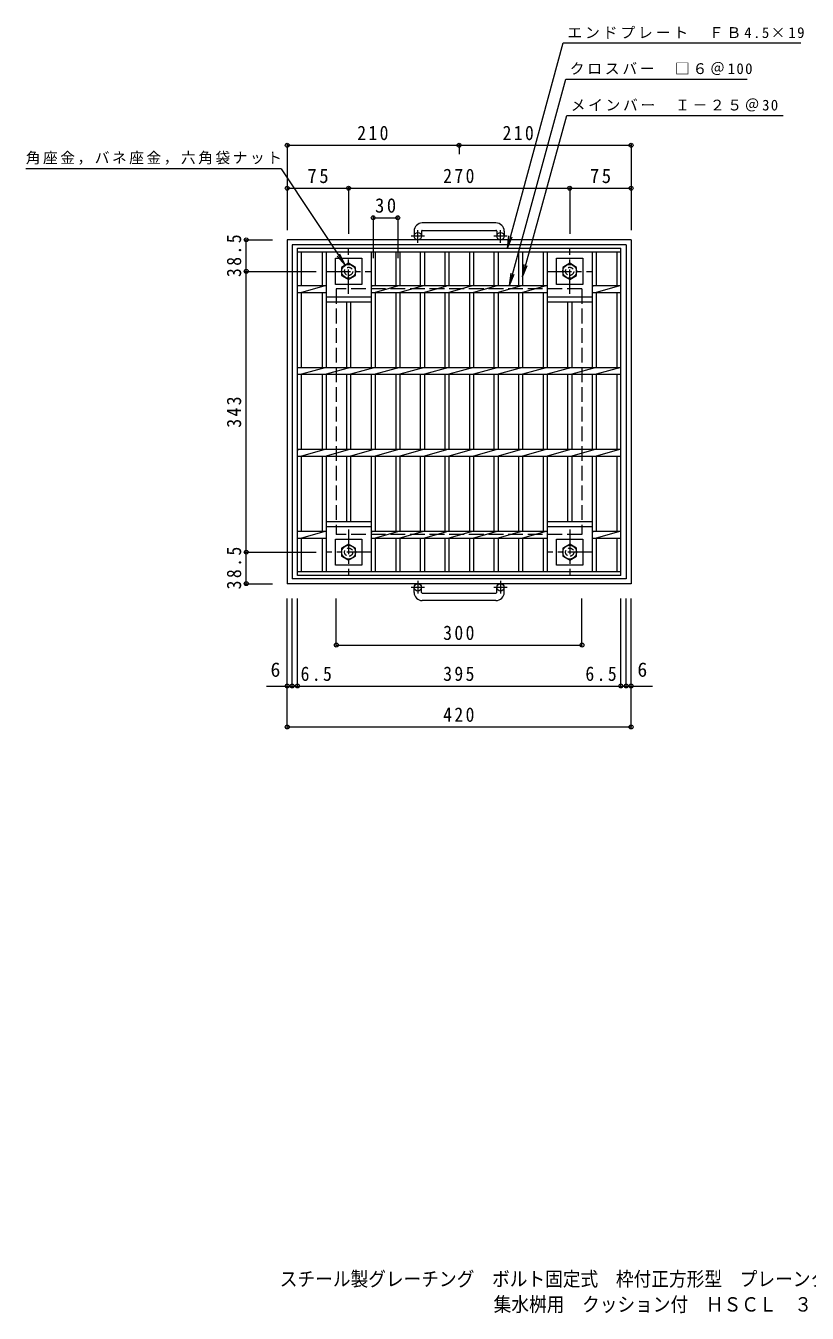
# Model space of a CAD drawing. Units: millimetres at full size, sheet at 1:6. Extents: x -823 to 1068, y -824 to 749.
# Drawn here: x -823 to 132, y -824 to 749 of the extents above; entities that cross this region are included whole.
import ezdxf
from ezdxf.enums import TextEntityAlignment as Align

# ---------------------------------------------------------------- set-up
doc = ezdxf.new("R2010")
doc.units = ezdxf.units.MM
doc.header["$LTSCALE"] = 6
doc.header["$PDMODE"] = 32
doc.header["$PDSIZE"] = 4.8
for name, pattern in [('CHAIN1', [8, 5, -1, 1, -1]), ('DASHED1', [1.8, 1.2, -0.6]), ('DASHED3', [4, 3, -1])]:
    doc.linetypes.add(name, pattern=pattern)
for name, color, linetype, lineweight in [('E-1', 2, 'Continuous', 9), ('E-2', 3, 'Continuous', 9), ('E-4', 7, 'Continuous', 9), ('E-5', 7, 'Continuous', 9), ('E-C', 7, 'Continuous', 9)]:
    doc.layers.add(name, color=color, linetype=linetype, lineweight=lineweight)
doc.layers.add('F-5_F-5ﾚｲﾔ', color=2, linetype='Continuous')
doc.styles.add('ＭＳ ゴシック', font='')
doc.styles.get('ＭＳ ゴシック').set_extended_font_data('MS Gothic')

msp = doc.modelspace()

# ---------------------------------------------------------------- linework, layer by layer
at = {"layer": 'E-1'}
for p, q in [((-248.551, 507.66), (-338.551, 507.66)), ((-348.551, 497.66), (-348.551, 491.56)), ((-339.551, 497.66), (-339.551, 491.56)), ((-338.551, 498.66), (-248.551, 498.66)), ((-247.551, 497.66), (-247.551, 491.56)), ((-238.551, 497.66), (-238.551, 491.56)), ((-503.551, 487.06), (-503.551, 67.06)), ((-83.551, 487.06), (-503.551, 487.06)), ((-497.551, 481.06), (-497.551, 73.06)), ((-89.551, 481.06), (-497.551, 481.06)), ((-89.551, 481.06), (-89.551, 73.06)), ((-83.551, 487.06), (-83.551, 67.06)), ((-83.551, 67.06), (-503.551, 67.06)), ((-89.551, 73.06), (-497.551, 73.06)), ((-348.551, 56.459), (-348.551, 62.559)), ((-339.551, 56.459), (-339.551, 62.559)), ((-338.551, 55.459), (-248.551, 55.459)), ((-247.551, 56.459), (-247.551, 62.559)), ((-238.551, 56.459), (-238.551, 62.559)), ((-248.551, 46.459), (-338.551, 46.459))]:
    msp.add_line(p, q, dxfattribs=at)
at = {"layer": 'E-1', "linetype": 'CHAIN1'}
for p, q in [((-335.888, 491.56), (-352.295, 491.56)), ((-344.051, 483.453), (-344.051, 499.05)), ((-234.888, 491.56), (-251.295, 491.56)), ((-243.051, 483.453), (-243.051, 499.05)), ((-428.551, 420.924), (-428.551, 476.197)), ((-158.551, 420.924), (-158.551, 476.197)), ((-456.188, 448.56), (-400.914, 448.56)), ((-186.187, 448.56), (-130.914, 448.56)), ((-428.551, 133.196), (-428.551, 77.923)), ((-158.551, 133.196), (-158.551, 77.923)), ((-400.915, 105.56), (-456.188, 105.56)), ((-130.914, 105.56), (-186.188, 105.56)), ((-344.051, 70.666), (-344.051, 55.069)), ((-243.051, 70.666), (-243.051, 55.069)), ((-335.888, 62.559), (-352.295, 62.559)), ((-234.888, 62.559), (-251.295, 62.559))]:
    msp.add_line(p, q, dxfattribs=at)
at = {"layer": 'E-1'}
for points in [[(-444.551, 432.56), (-444.551, 464.56), (-412.551, 464.56), (-412.551, 432.56)], [(-420.051, 443.653), (-420.051, 453.468), (-428.551, 458.375), (-437.051, 453.468), (-437.051, 443.653), (-428.551, 438.745)], [(-174.551, 432.56), (-174.551, 464.56), (-142.551, 464.56), (-142.551, 432.56)], [(-150.051, 443.653), (-150.051, 453.468), (-158.551, 458.375), (-167.051, 453.468), (-167.051, 443.653), (-158.551, 438.745)], [(-412.551, 121.56), (-412.551, 89.56), (-444.551, 89.56), (-444.551, 121.56)], [(-437.051, 110.467), (-437.051, 100.652), (-428.551, 95.745), (-420.051, 100.652), (-420.051, 110.467), (-428.551, 115.375)], [(-142.551, 121.56), (-142.551, 89.56), (-174.551, 89.56), (-174.551, 121.56)], [(-167.051, 110.467), (-167.051, 100.652), (-158.551, 95.745), (-150.051, 100.652), (-150.051, 110.467), (-158.551, 115.375)]]:
    msp.add_lwpolyline(points, close=True, dxfattribs=at)
at = {"layer": 'E-1', "linetype": 'DASHED3'}
for points in [[(-143.551, 427.06), (-443.551, 427.06), (-443.551, 127.06)], [(-143.551, 427.06), (-143.551, 127.06), (-443.551, 127.06)]]:
    msp.add_lwpolyline(points, dxfattribs=at)
at = {"layer": 'E-1'}
for centre, radius in [((-344.051, 491.56), 4.5), ((-243.051, 491.56), 4.5), ((-428.551, 448.56), 8.5), ((-158.551, 448.56), 8.5), ((-428.551, 105.56), 8.5), ((-158.551, 105.56), 8.5), ((-344.051, 62.559), 4.5), ((-243.051, 62.559), 4.5)]:
    msp.add_circle(centre, radius, dxfattribs=at)
at = {"layer": 'E-1', "linetype": 'DASHED1'}
for centre in [(-428.551, 448.56), (-158.551, 448.56), (-428.551, 105.56), (-158.551, 105.56)]:
    msp.add_circle(centre, 5, dxfattribs=at)
at = {"layer": 'E-1'}
for centre, radius, start, end in [((-338.551, 497.66), 10, 90, 180), ((-248.551, 497.66), 10, 0, 90), ((-338.551, 497.66), 1, 90, 180), ((-248.551, 497.66), 1, 0, 90), ((-338.551, 56.459), 10, 180, 270), ((-338.551, 56.459), 1, 180, 270), ((-248.551, 56.459), 10, 270, 0), ((-248.551, 56.459), 1, 270, 0)]:
    msp.add_arc(centre, radius, start, end, dxfattribs=at)
at = {"layer": 'E-2'}
for p, q in [((-491.051, 477.06), (-96.051, 477.06)), ((-491.051, 77.06), (-491.051, 477.06)), ((-491.051, 472.56), (-96.051, 472.56)), ((-486.051, 431.3), (-486.051, 472.56)), ((-461.05, 472.56), (-461.05, 431.3)), ((-456.051, 472.56), (-456.051, 331.3)), ((-401.051, 472.56), (-401.051, 331.3)), ((-396.051, 472.56), (-396.051, 431.3)), ((-371.05, 472.56), (-371.05, 431.3)), ((-366.051, 472.56), (-366.051, 431.3)), ((-341.051, 472.56), (-341.051, 431.3)), ((-336.05, 472.56), (-336.05, 431.3)), ((-311.05, 472.56), (-311.05, 431.3)), ((-306.051, 472.56), (-306.051, 431.3)), ((-281.05, 472.56), (-281.05, 431.3)), ((-276.051, 472.56), (-276.051, 431.3)), ((-251.051, 472.56), (-251.051, 431.3)), ((-246.051, 472.56), (-246.051, 431.3)), ((-221.051, 472.56), (-221.051, 431.3)), ((-216.051, 472.56), (-216.051, 431.3)), ((-191.051, 472.56), (-191.051, 431.3)), ((-186.051, 472.56), (-186.051, 331.3)), ((-131.051, 472.56), (-131.051, 331.3)), ((-126.051, 472.56), (-126.051, 431.3)), ((-101.051, 472.56), (-101.051, 431.3)), ((-96.051, 77.06), (-96.051, 477.06)), ((-486.051, 431.3), (-491.051, 430.3)), ((-491.051, 431.3), (-456.051, 431.3)), ((-456.051, 431.3), (-486.051, 422.82)), ((-396.051, 431.3), (-401.051, 429.887)), ((-401.051, 431.3), (-186.051, 431.3)), ((-366.051, 431.3), (-396.051, 422.82)), ((-336.05, 431.3), (-366.051, 422.82)), ((-306.051, 431.3), (-336.05, 422.82)), ((-276.051, 431.3), (-306.051, 422.82)), ((-246.051, 431.3), (-276.051, 422.82)), ((-216.051, 431.3), (-246.051, 422.82)), ((-186.051, 431.3), (-216.051, 422.82)), ((-126.051, 431.3), (-131.051, 429.887)), ((-131.051, 431.3), (-96.051, 431.3)), ((-96.051, 431.3), (-126.051, 422.82)), ((-491.051, 422.82), (-456.051, 422.82)), ((-486.051, 331.3), (-486.051, 422.82)), ((-461.05, 422.82), (-461.05, 331.3)), ((-401.051, 417.06), (-456.051, 417.06)), ((-401.051, 411.06), (-456.051, 411.06)), ((-431.051, 411.06), (-431.051, 331.3)), ((-426.05, 411.06), (-426.05, 331.3)), ((-401.051, 422.82), (-186.051, 422.82)), ((-396.051, 422.82), (-396.051, 331.3)), ((-371.05, 422.82), (-371.05, 331.3)), ((-366.051, 422.82), (-366.051, 331.3)), ((-341.051, 422.82), (-341.051, 331.3)), ((-336.05, 422.82), (-336.05, 331.3)), ((-311.05, 422.82), (-311.05, 331.3)), ((-306.051, 422.82), (-306.051, 331.3)), ((-281.05, 422.82), (-281.05, 331.3)), ((-276.051, 422.82), (-276.051, 331.3)), ((-251.051, 422.82), (-251.051, 331.3)), ((-246.051, 422.82), (-246.051, 331.3)), ((-221.051, 422.82), (-221.051, 331.3)), ((-216.051, 422.82), (-216.051, 331.3)), ((-191.051, 422.82), (-191.051, 331.3)), ((-131.051, 417.06), (-186.051, 417.06)), ((-131.051, 411.06), (-186.051, 411.06)), ((-161.051, 411.06), (-161.051, 331.3)), ((-156.051, 411.06), (-156.051, 331.3)), ((-131.051, 422.82), (-96.051, 422.82)), ((-126.051, 422.82), (-126.051, 331.3)), ((-101.051, 422.82), (-101.051, 331.3)), ((-486.051, 331.3), (-491.051, 330.299)), ((-491.051, 331.3), (-96.051, 331.3)), ((-456.051, 331.3), (-486.051, 322.819)), ((-426.05, 331.3), (-456.051, 322.819)), ((-396.051, 331.3), (-426.05, 322.819)), ((-366.051, 331.3), (-396.051, 322.819)), ((-336.05, 331.3), (-366.051, 322.819)), ((-306.051, 331.3), (-336.05, 322.819)), ((-276.051, 331.3), (-306.051, 322.819)), ((-246.051, 331.3), (-276.051, 322.819)), ((-216.051, 331.3), (-246.051, 322.819)), ((-186.051, 331.3), (-216.051, 322.819)), ((-156.051, 331.3), (-186.051, 322.819)), ((-126.051, 331.3), (-156.051, 322.819)), ((-96.051, 331.3), (-126.051, 322.819)), ((-491.051, 322.819), (-96.051, 322.819)), ((-486.051, 231.3), (-486.051, 322.819)), ((-461.05, 322.819), (-461.05, 231.3)), ((-456.051, 322.819), (-456.051, 231.3)), ((-431.051, 322.819), (-431.051, 231.3)), ((-426.05, 322.819), (-426.05, 231.3)), ((-401.051, 322.819), (-401.051, 231.3)), ((-396.051, 322.819), (-396.051, 231.3)), ((-371.05, 322.819), (-371.05, 231.3)), ((-366.051, 322.819), (-366.051, 231.3)), ((-341.051, 322.819), (-341.051, 231.3)), ((-336.05, 322.819), (-336.05, 231.3)), ((-311.05, 322.819), (-311.05, 231.3)), ((-306.051, 322.819), (-306.051, 231.3)), ((-281.05, 322.819), (-281.05, 231.3)), ((-276.051, 322.819), (-276.051, 231.3)), ((-251.051, 322.819), (-251.051, 231.3)), ((-246.051, 322.819), (-246.051, 231.3)), ((-221.051, 322.819), (-221.051, 231.3)), ((-216.051, 322.819), (-216.051, 231.3)), ((-191.051, 322.819), (-191.051, 231.3)), ((-186.051, 322.819), (-186.051, 231.3)), ((-161.051, 322.819), (-161.051, 231.3)), ((-156.051, 322.819), (-156.051, 231.3)), ((-131.051, 322.819), (-131.051, 231.3)), ((-126.051, 322.819), (-126.051, 231.3)), ((-101.051, 322.819), (-101.051, 231.3)), ((-486.051, 231.3), (-491.051, 230.299)), ((-491.051, 231.3), (-96.051, 231.3)), ((-491.051, 222.82), (-96.051, 222.82)), ((-456.051, 231.3), (-486.051, 222.82)), ((-486.051, 131.3), (-486.051, 222.82)), ((-461.05, 222.82), (-461.05, 131.3)), ((-426.05, 231.3), (-456.051, 222.82)), ((-456.051, 222.82), (-456.051, 81.56)), ((-431.051, 222.82), (-431.051, 143.06)), ((-396.051, 231.3), (-426.05, 222.82)), ((-426.05, 222.82), (-426.05, 143.06)), ((-401.051, 222.82), (-401.051, 81.56)), ((-366.051, 231.3), (-396.051, 222.82)), ((-396.051, 222.82), (-396.051, 131.3)), ((-371.05, 222.82), (-371.05, 131.3)), ((-336.05, 231.3), (-366.051, 222.82)), ((-366.051, 222.82), (-366.051, 131.3)), ((-341.051, 222.82), (-341.051, 131.3)), ((-306.051, 231.3), (-336.05, 222.82)), ((-336.05, 222.82), (-336.05, 131.3)), ((-311.05, 222.82), (-311.05, 131.3)), ((-276.051, 231.3), (-306.051, 222.82)), ((-306.051, 222.82), (-306.051, 131.3)), ((-281.05, 222.82), (-281.05, 131.3)), ((-246.051, 231.3), (-276.051, 222.82)), ((-276.051, 222.82), (-276.051, 131.3)), ((-251.051, 222.82), (-251.051, 131.3)), ((-216.051, 231.3), (-246.051, 222.82)), ((-246.051, 222.82), (-246.051, 131.3)), ((-221.051, 222.82), (-221.051, 131.3)), ((-186.051, 231.3), (-216.051, 222.82)), ((-216.051, 222.82), (-216.051, 131.3)), ((-191.051, 222.82), (-191.051, 131.3)), ((-156.051, 231.3), (-186.051, 222.82)), ((-186.051, 222.82), (-186.051, 81.56)), ((-161.051, 222.82), (-161.051, 143.06)), ((-126.051, 231.3), (-156.051, 222.82)), ((-156.051, 222.82), (-156.051, 143.06)), ((-131.051, 222.82), (-131.051, 81.56)), ((-96.051, 231.3), (-126.051, 222.82)), ((-126.051, 222.82), (-126.051, 131.3)), ((-101.051, 222.82), (-101.051, 131.3)), ((-456.051, 143.06), (-401.051, 143.06)), ((-186.051, 143.06), (-131.051, 143.06)), ((-486.051, 131.3), (-491.051, 130.299)), ((-491.051, 131.3), (-456.051, 131.3)), ((-456.051, 131.3), (-486.051, 122.82)), ((-456.051, 137.06), (-401.051, 137.06)), ((-401.051, 131.3), (-186.051, 131.3)), ((-396.051, 131.3), (-401.051, 129.886)), ((-366.051, 131.3), (-396.051, 122.82)), ((-336.05, 131.3), (-366.051, 122.82)), ((-306.051, 131.3), (-336.05, 122.82)), ((-276.051, 131.3), (-306.051, 122.82)), ((-246.051, 131.3), (-276.051, 122.82)), ((-216.051, 131.3), (-246.051, 122.82)), ((-186.051, 131.3), (-216.051, 122.82)), ((-186.051, 137.06), (-131.051, 137.06)), ((-131.051, 131.3), (-96.051, 131.3)), ((-126.051, 131.3), (-131.051, 129.887)), ((-96.051, 131.3), (-126.051, 122.82)), ((-491.051, 122.82), (-456.051, 122.82)), ((-486.051, 81.56), (-486.051, 122.82)), ((-461.05, 122.82), (-461.05, 81.56)), ((-401.051, 122.82), (-186.051, 122.82)), ((-396.051, 122.82), (-396.051, 81.56)), ((-371.05, 122.82), (-371.05, 81.56)), ((-366.051, 122.82), (-366.051, 81.56)), ((-341.051, 122.82), (-341.051, 81.56)), ((-336.05, 122.82), (-336.05, 81.56)), ((-311.05, 122.82), (-311.05, 81.56)), ((-306.051, 122.82), (-306.051, 81.56)), ((-281.05, 122.82), (-281.05, 81.56)), ((-276.051, 122.82), (-276.051, 81.56)), ((-251.051, 122.82), (-251.051, 81.56)), ((-246.051, 122.82), (-246.051, 81.56)), ((-221.051, 122.82), (-221.051, 81.56)), ((-216.051, 122.82), (-216.051, 81.56)), ((-191.051, 122.82), (-191.051, 81.56)), ((-131.051, 122.82), (-96.051, 122.82)), ((-126.051, 122.82), (-126.051, 81.56)), ((-101.051, 122.82), (-101.051, 81.56)), ((-96.051, 81.56), (-491.051, 81.56)), ((-96.051, 77.06), (-491.051, 77.06))]:
    msp.add_line(p, q, dxfattribs=at)
at = {"layer": 'E-4'}
for p, q in [((-503.551, 604.392), (-503.551, 499.06)), ((-503.551, 602.592), (-293.551, 602.592)), ((-293.551, 604.392), (-293.551, 591.65)), ((-293.551, 602.592), (-83.551, 602.592)), ((-83.551, 604.392), (-83.551, 499.06))]:
    msp.add_line(p, q, dxfattribs=at)
for p in [(-503.551, 602.592), (-293.551, 602.592), (-83.551, 602.592)]:
    msp.add_point(p, dxfattribs=at)
at = {"layer": 'E-5'}
for p, q in [((-510.892, 573.829), (-822.892, 573.829)), ((-234.668, 477.06), (-232.71, 491.932)), ((-234.668, 477.06), (-228.928, 490.918)), ((-432.801, 455.921), (-439.381, 469.401)), ((-216.051, 441.93), (-214.093, 456.802)), ((-232.052, 431.3), (-230.094, 446.172)), ((-232.052, 431.3), (-226.312, 445.158)), ((-216.051, 441.93), (-210.311, 455.788))]:
    msp.add_line(p, q, dxfattribs=at)
for points in [[(-234.668, 477.06), (-166.382, 727.818), (123.779, 727.818)], [(-232.052, 431.3), (-163.428, 683.318), (58.06, 683.318)], [(-216.051, 441.93), (-162.199, 638.819), (102.301, 638.819)], [(-510.892, 573.829), (-432.801, 455.921), (-442.645, 467.239)]]:
    msp.add_lwpolyline(points, dxfattribs=at)
at = {"layer": 'E-C'}
for p, q in [((-503.551, 551.938), (-503.551, 505.06)), ((-428.551, 551.938), (-428.551, 494.197)), ((-158.551, 551.938), (-158.551, 494.197)), ((-83.551, 551.938), (-83.551, 505.06)), ((-503.551, 550.138), (-428.551, 550.138)), ((-428.551, 550.138), (-158.551, 550.138)), ((-158.551, 550.138), (-83.551, 550.138)), ((-398.551, 515.812), (-398.551, 464.799)), ((-398.551, 514.012), (-368.551, 514.012)), ((-368.551, 515.812), (-368.551, 464.799)), ((-555.351, 487.06), (-521.551, 487.06)), ((-553.551, 448.56), (-553.551, 487.06)), ((-555.351, 448.56), (-468.051, 448.56)), ((-553.551, 105.559), (-553.551, 448.56)), ((-555.351, 105.559), (-468.051, 105.559)), ((-553.551, 67.059), (-553.551, 105.559)), ((-555.351, 67.059), (-521.551, 67.059)), ((-503.551, -109.741), (-503.551, 49.059)), ((-497.551, -59.741), (-497.551, 49.059)), ((-491.051, -59.741), (-491.051, 49.059)), ((-443.551, -9.741), (-443.551, 49.059)), ((-143.551, -9.741), (-143.551, 49.059)), ((-96.051, -59.741), (-96.051, 49.059)), ((-89.551, -59.741), (-89.551, 49.059)), ((-83.551, -109.741), (-83.551, 49.059)), ((-443.551, -7.941), (-143.551, -7.941)), ((-528.883, -57.941), (-497.551, -57.941)), ((-497.551, -57.941), (-491.051, -57.941)), ((-491.051, -57.941), (-96.051, -57.941)), ((-96.051, -57.941), (-89.551, -57.941)), ((-89.551, -57.941), (-57.445, -57.941)), ((-503.551, -107.941), (-83.551, -107.941))]:
    msp.add_line(p, q, dxfattribs=at)
for p in [(-503.551, 550.138), (-428.551, 550.138), (-158.551, 550.138), (-83.551, 550.138), (-398.551, 514.012), (-368.551, 514.012), (-553.551, 487.06), (-553.551, 448.56), (-553.551, 105.559), (-553.551, 67.059), (-443.551, -7.941), (-143.551, -7.941), (-503.551, -57.941), (-497.551, -57.941), (-491.051, -57.941), (-96.051, -57.941), (-89.551, -57.941), (-83.551, -57.941), (-503.551, -107.941), (-83.551, -107.941)]:
    msp.add_point(p, dxfattribs=at)

# ---------------------------------------------------------------- texts
at = {"layer": 'E-4', "color": 2, "char_height": 17.6, "attachment_point": 7, "style": 'ＭＳ ゴシック'}
for insert in [(-418.051, 608.592), (-240.559, 608.592)]:
    msp.add_mtext('\\T1.27;\\W0.9;210', dxfattribs=dict(at, insert=insert))
at = {"layer": 'E-5', "char_height": 13.2, "attachment_point": 7, "style": 'ＭＳ ゴシック'}
for s, insert in [('\\T1.2;エンドプレート\u3000ＦＢ4.5×19', (-161.382, 732.818)), ('\\T1.19;クロスバー\u3000□６＠100', (-158.428, 688.318)), ('\\T1.18;メインバー\u3000Ｉ－２５＠30', (-157.199, 643.819)), ('\\T1.17;角座金，バネ座金，六角袋ナット', (-822.892, 578.829))]:
    msp.add_mtext(s, dxfattribs=dict(at, insert=insert))
at = {"layer": 'E-C', "color": 2, "style": 'ＭＳ ゴシック'}
for p in [(-523.921, -51.941), (-75.806, -51.941)]:
    msp.add_text('6', height=17.6, dxfattribs=at).set_placement(p, align=Align.BOTTOM_LEFT)
at = {"layer": 'E-C', "color": 2, "char_height": 17.6, "attachment_point": 7, "style": 'ＭＳ ゴシック'}
for s, insert in [('\\T1.27;\\W0.95;75', (-478.801, 556.138)), ('\\T1.27;\\W0.9;270', (-313.051, 556.138)), ('\\T1.27;\\W0.95;75', (-133.801, 556.138)), ('\\T1.27;\\W0.95;30', (-396.301, 520.012)), ('\\T1.27;\\W0.9;300', (-313.051, -1.941)), ('\\T1.27;\\W0.9;6.5', (-487.198, -51.941)), ('\\T1.27;\\W0.9;395', (-313.051, -51.941)), ('\\T1.27;\\W0.9;6.5', (-139.326, -51.941)), ('\\T1.27;\\W0.9;420', (-313.051, -101.941))]:
    msp.add_mtext(s, dxfattribs=dict(at, insert=insert))
at = {"layer": 'E-C', "color": 2, "char_height": 17.6, "attachment_point": 7, "rotation": 90, "style": 'ＭＳ ゴシック'}
for s, insert in [('\\T1.28;\\W0.9;38.5', (-559.551, 441.56)), ('\\T1.27;\\W0.9;343', (-559.551, 257.56)), ('\\T1.28;\\W0.9;38.5', (-559.551, 60.059))]:
    msp.add_mtext(s, dxfattribs=dict(at, insert=insert))
at = {"layer": 'F-5_F-5ﾚｲﾔ', "style": 'ＭＳ ゴシック', "width": 0.9}
for s, p in [('スチール製グレーチング\u3000ボルト固定式\u3000枠付正方形型\u3000プレーンタイプ', (-512.598, -796.274)), ('集水桝用\u3000クッション付\u3000ＨＳＣＬ\u3000３３２５－ｂ', (-251.437, -827.323))]:
    msp.add_text(s, height=17.6, dxfattribs=at).set_placement(p, align=Align.BOTTOM_LEFT)

doc.saveas('drawing.dxf')
